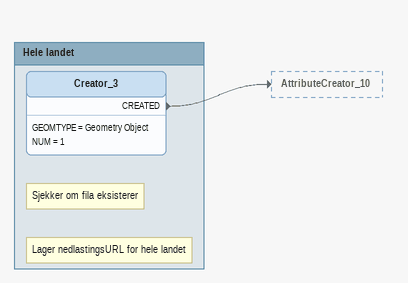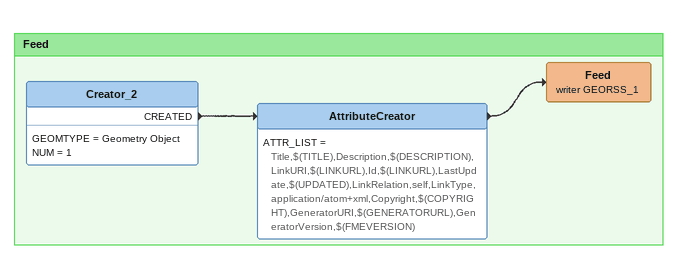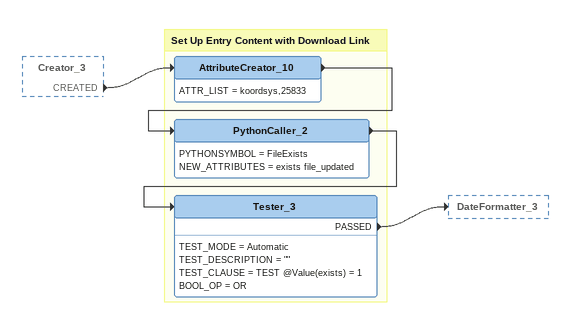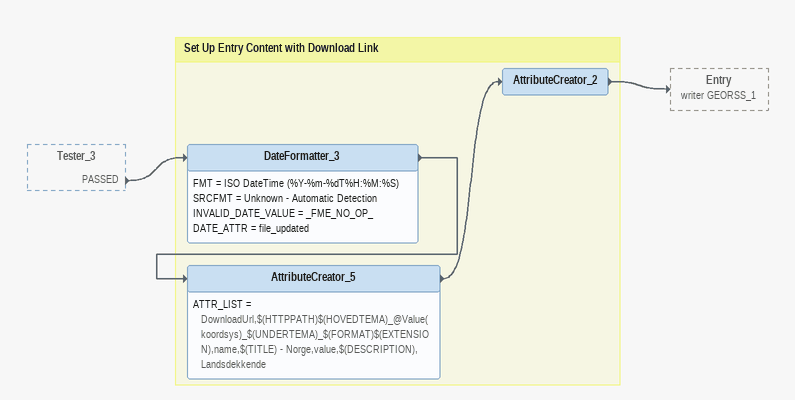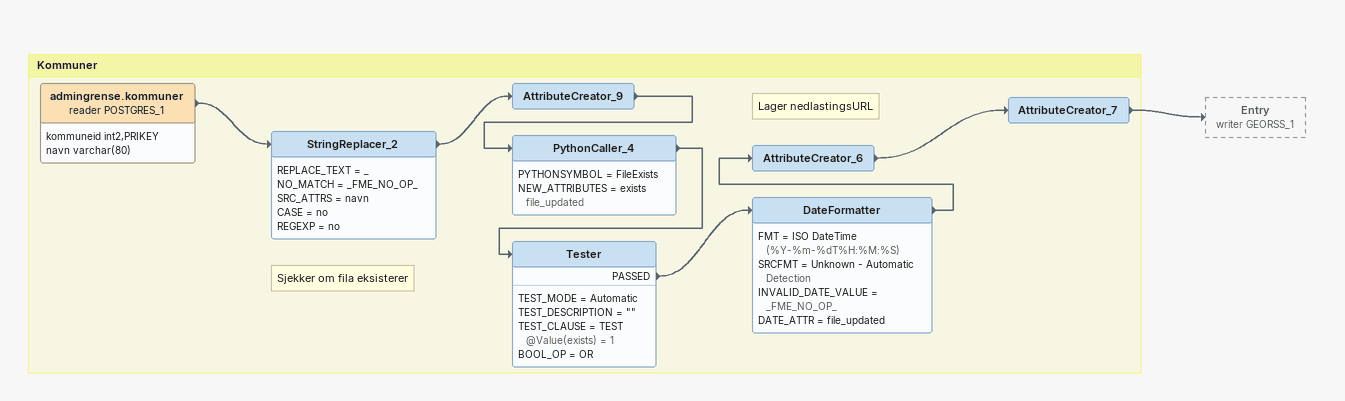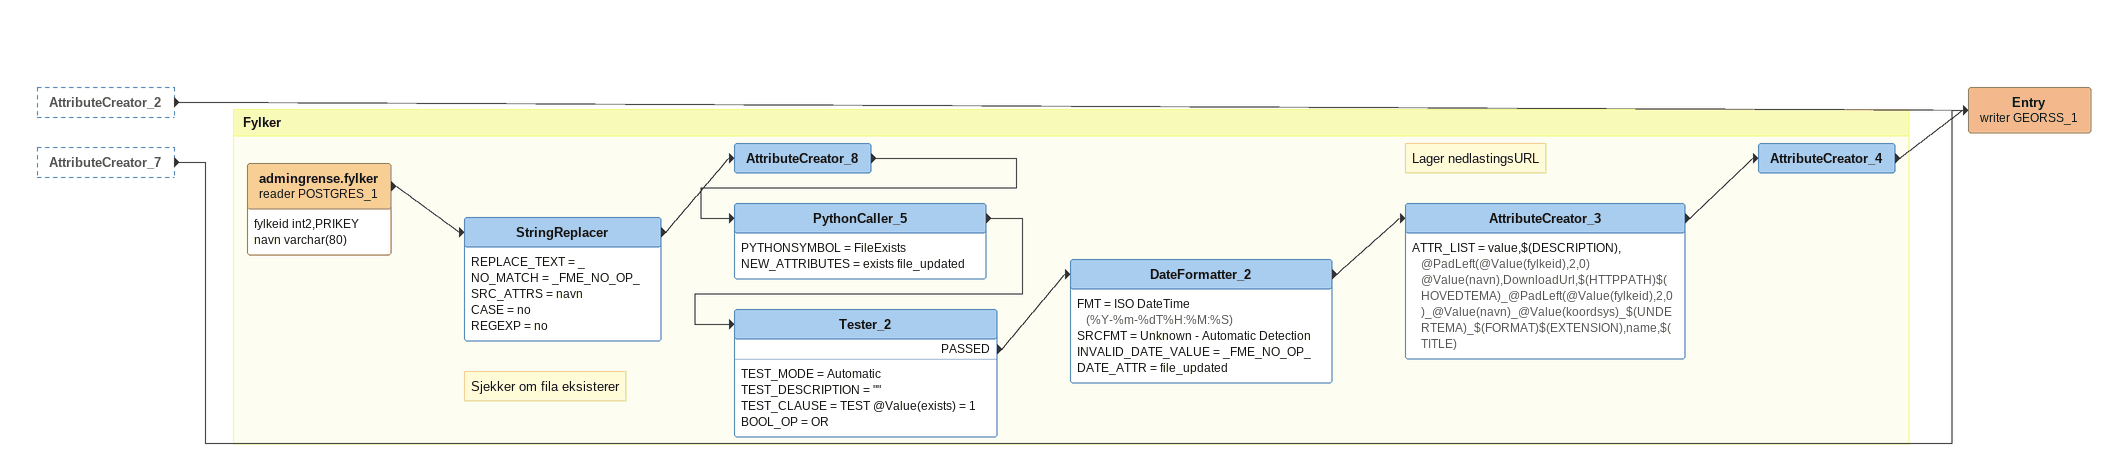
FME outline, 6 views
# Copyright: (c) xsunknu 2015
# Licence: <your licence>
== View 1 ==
Bookmark: Hele landet
Note: Lager nedlastingsURL for hele landet
Note: Sjekker om fila eksisterer
Creator_3
    GEOMTYPE = Geometry Object
    NUM = 1
    CREATED -> AttributeCreator_10

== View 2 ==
Bookmark: Feed
Creator_2
    GEOMTYPE = Geometry Object
    NUM = 1
    CREATED -> AttributeCreator
AttributeCreator
    ATTR_LIST = Title,$(TITLE),Description,$(DESCRIPTION),LinkURI,$(LINKURL),Id,$(LINKURL),LastUpdate,$(UPDATED),LinkRelation,self,LinkType,application/atom+xml,Copyright,$(COPYRIGHT),GeneratorURI,$(GENERATORURL),GeneratorVersion,$(FMEVERSION)
    -> Feed (writer GEORSS_1)
Feed (writer GEORSS_1)

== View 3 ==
Creator_3 [outside]
    CREATED -> AttributeCreator_10

Bookmark: Set Up Entry Content with Download Link
AttributeCreator_10
    ATTR_LIST = koordsys,25833
    -> PythonCaller_2
PythonCaller_2
    PYTHONSYMBOL = FileExists
    NEW_ATTRIBUTES = exists file_updated
    -> Tester_3
Tester_3
    TEST_MODE = Automatic
    TEST_DESCRIPTION = ""
    TEST_CLAUSE = TEST @Value(exists) = 1
    BOOL_OP = OR
    PASSED -> DateFormatter_3

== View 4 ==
Tester_3 [outside]
    PASSED -> DateFormatter_3

Bookmark: Set Up Entry Content with Download Link
DateFormatter_3
    FMT = ISO DateTime (%Y-%m-%dT%H:%M:%S)
    SRCFMT = Unknown - Automatic Detection
    INVALID_DATE_VALUE = _FME_NO_OP_
    DATE_ATTR = file_updated
    -> AttributeCreator_5
AttributeCreator_5
    ATTR_LIST = DownloadUrl,$(HTTPPATH)$(HOVEDTEMA)_@Value(koordsys)_$(UNDERTEMA)_$(FORMAT)$(EXTENSION),name,$(TITLE) - Norge,value,$(DESCRIPTION), Landsdekkende
    -> AttributeCreator_2
AttributeCreator_2
    -> Entry (writer GEORSS_1)

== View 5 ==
Bookmark: Kommuner
admingrense.kommuner (reader POSTGRES_1)
    attributes: kommuneid int2,PRIKEY, navn varchar(80)
    -> StringReplacer_2
StringReplacer_2
    REPLACE_TEXT = _
    NO_MATCH = _FME_NO_OP_
    SRC_ATTRS = navn
    CASE = no
    REGEXP = no
    -> AttributeCreator_9
AttributeCreator_9
    -> PythonCaller_4
Note: Sjekker om fila eksisterer
PythonCaller_4
    PYTHONSYMBOL = FileExists
    NEW_ATTRIBUTES = exists file_updated
    -> Tester
Tester
    TEST_MODE = Automatic
    TEST_DESCRIPTION = ""
    TEST_CLAUSE = TEST @Value(exists) = 1
    BOOL_OP = OR
    PASSED -> DateFormatter
DateFormatter
    FMT = ISO DateTime (%Y-%m-%dT%H:%M:%S)
    SRCFMT = Unknown - Automatic Detection
    INVALID_DATE_VALUE = _FME_NO_OP_
    DATE_ATTR = file_updated
    -> AttributeCreator_6
Note: Lager nedlastingsURL
AttributeCreator_6
    -> AttributeCreator_7
AttributeCreator_7
    -> Entry (writer GEORSS_1)

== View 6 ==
AttributeCreator_2 [outside]
    -> Entry (writer GEORSS_1)
AttributeCreator_7 [outside]
    -> Entry (writer GEORSS_1)
Entry (writer GEORSS_1)

Bookmark: Fylker
admingrense.fylker (reader POSTGRES_1)
    attributes: fylkeid int2,PRIKEY, navn varchar(80)
    -> StringReplacer
StringReplacer
    REPLACE_TEXT = _
    NO_MATCH = _FME_NO_OP_
    SRC_ATTRS = navn
    CASE = no
    REGEXP = no
    -> AttributeCreator_8
AttributeCreator_8
    -> PythonCaller_5
Note: Sjekker om fila eksisterer
PythonCaller_5
    PYTHONSYMBOL = FileExists
    NEW_ATTRIBUTES = exists file_updated
    -> Tester_2
Tester_2
    TEST_MODE = Automatic
    TEST_DESCRIPTION = ""
    TEST_CLAUSE = TEST @Value(exists) = 1
    BOOL_OP = OR
    PASSED -> DateFormatter_2
DateFormatter_2
    FMT = ISO DateTime (%Y-%m-%dT%H:%M:%S)
    SRCFMT = Unknown - Automatic Detection
    INVALID_DATE_VALUE = _FME_NO_OP_
    DATE_ATTR = file_updated
    -> AttributeCreator_3
Note: Lager nedlastingsURL
AttributeCreator_3
    ATTR_LIST = value,$(DESCRIPTION), @PadLeft(@Value(fylkeid),2,0) @Value(navn),DownloadUrl,$(HTTPPATH)$(HOVEDTEMA)_@PadLeft(@Value(fylkeid),2,0)_@Value(navn)_@Value(koordsys)_$(UNDERTEMA)_$(FORMAT)$(EXTENSION),name,$(TITLE)
    -> AttributeCreator_4
AttributeCreator_4
    -> Entry (writer GEORSS_1)
